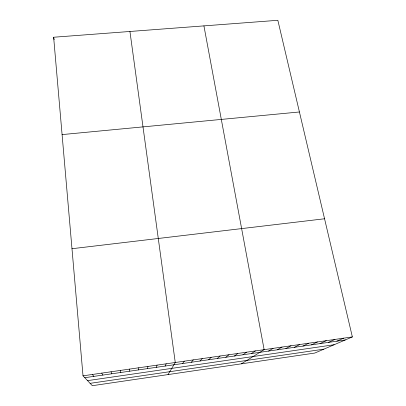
<?xml version="1.0" encoding="UTF-8"?>
<svg xmlns="http://www.w3.org/2000/svg" width="406" height="406" viewBox="0 0 406 406"><rect width="100%" height="100%" fill="white"/><g stroke="black" fill="none" stroke-linecap="round" stroke-linejoin="round"><path stroke-width="0.61" d="M138.634 369.896L138.776 367.77M147.5 368.612L147.951 366.445M156.33 367.334L157.086 365.126M165.125 366.06L166.191 363.806M168.033 374.591L175.265 362.497L129.935 31.475M182.629 363.522L184.299 361.193M191.333 362.264L193.302 359.894M200.006 361.005L202.269 358.594M208.643 359.752L211.206 357.305M217.256 358.503L220.108 356.016M225.832 357.26L228.979 354.737M234.384 356.021L237.82 353.459M242.905 354.788L246.625 352.19M251.39 353.56L255.394 350.921M241.453 363.812L264.133 349.657L203.924 25.888M268.533 351.073L273.106 348.358M277.186 349.82L282.048 347.069M285.804 348.571L290.95 345.78M294.396 347.328L299.821 344.501M302.952 346.085L308.661 343.222M311.478 344.851L317.467 341.953M319.974 343.618L326.236 340.685M328.444 342.39L334.975 339.421M336.878 341.167L343.684 338.162M352.357 336.909L314.817 353.047L92.319 385.7L83.012 375.829L53.643 37.24L277.851 20.3L352.357 336.909L83.012 375.829M87.549 380.64L334.148 344.735M90.096 383.345L323.846 349.165M84.778 377.702L345.283 339.949M71.984 248.711L324.561 218.773M62.088 134.594L299.425 111.975M92.39 374.474L93.837 376.392M101.739 373.124L102.865 375.083M111.051 371.774L111.853 373.779M120.328 370.434L120.815 372.48M53.643 37.24L54.15 39.712M129.57 369.1L129.742 371.185"/></g></svg>
